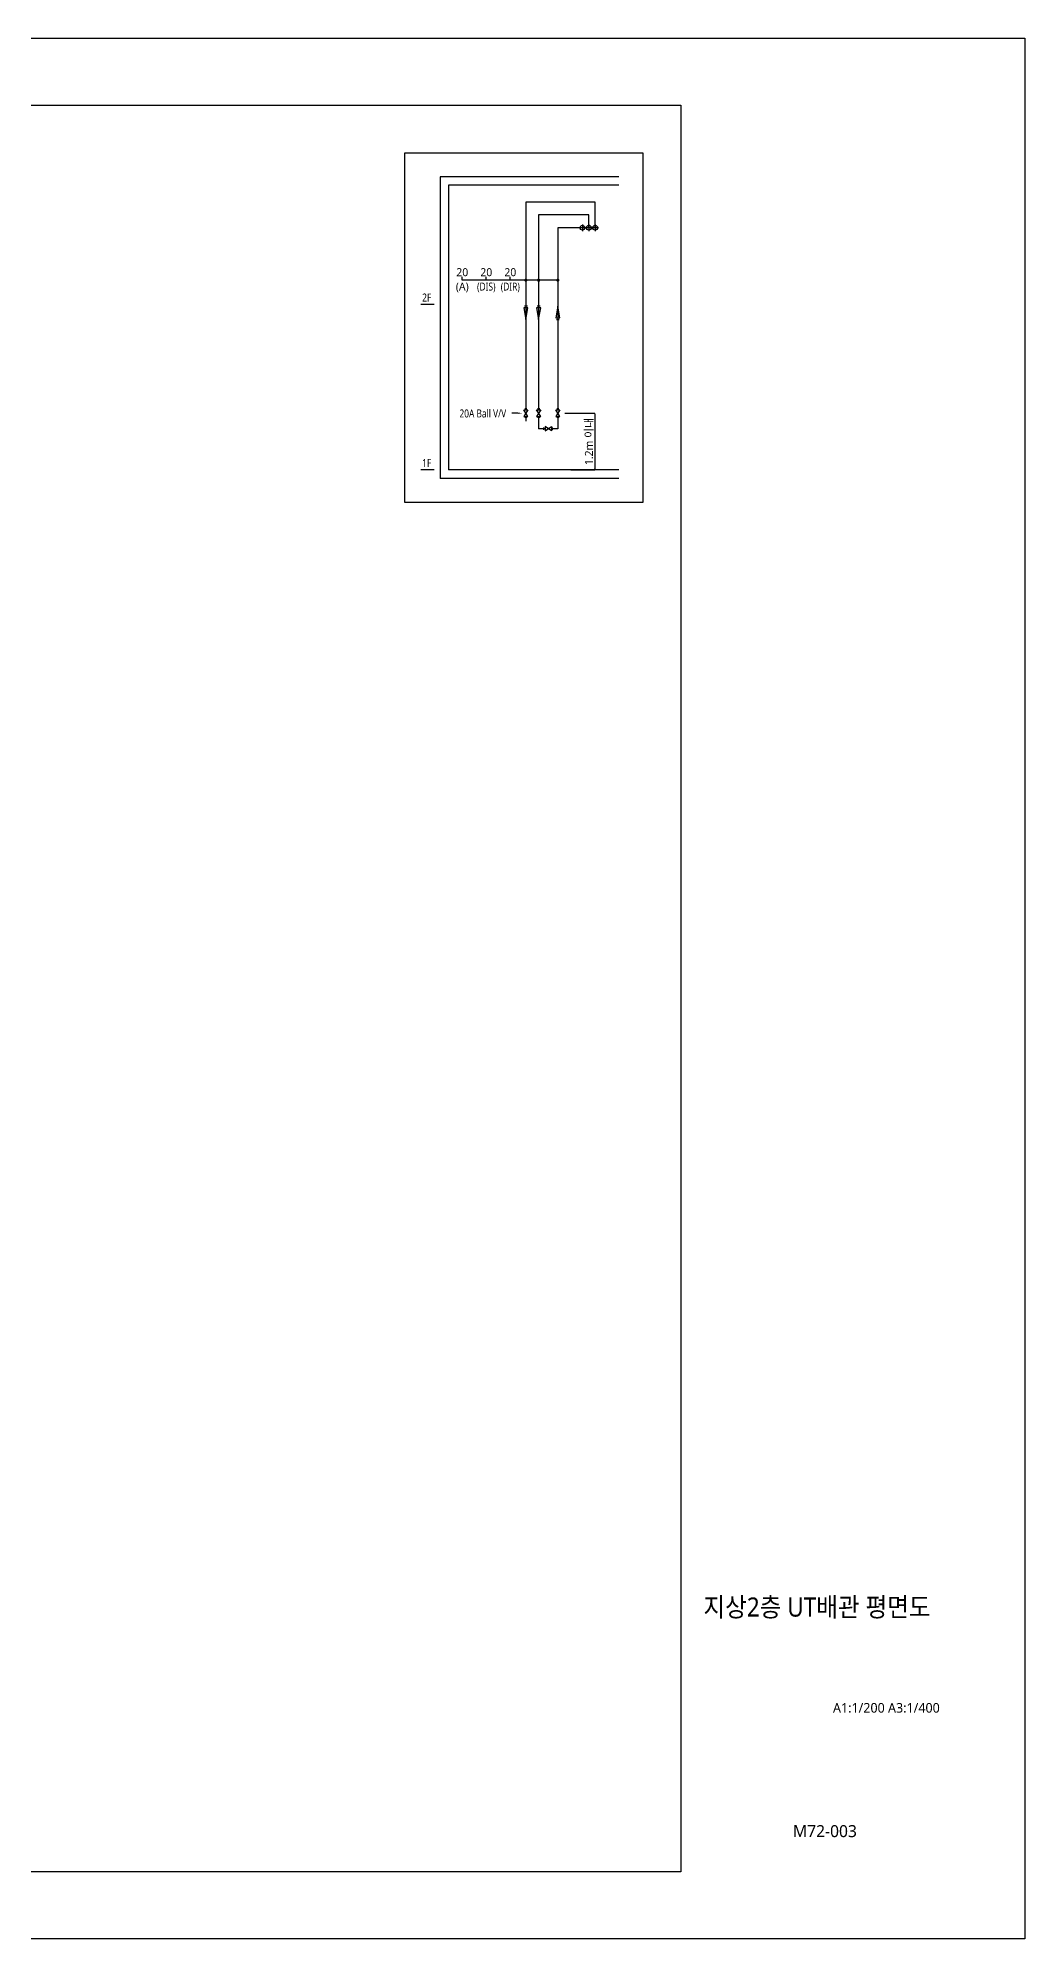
# Model space of a CAD drawing. Header units: millimetres. Extents: x 61566 to 504600, y -68218 to 118800.
# Drawn here: x 442947 to 504600, y 0 to 118800 of the extents above; entities that cross this region are included whole.
import ezdxf
from ezdxf.enums import TextEntityAlignment as Align

# ---------------------------------------------------------------- set-up
doc = ezdxf.new("R2010")
doc.units = ezdxf.units.MM
doc.header["$LTSCALE"] = 200
doc.layers.get('DEFPOINTS').update_dxf_attribs({"color": 137})
for name, color, linetype in [('DI', 1, 'Continuous'), ('PIPE', 3, 'Continuous'), ('TE', 2, 'Continuous'), ('TEXT', 3, 'Continuous'), ('WALL-D', 3, 'Continuous')]:
    doc.layers.add(name, color=color, linetype=linetype)
doc.styles.add('SUNJIN', font='malgun.ttf')
doc.styles.add('스타일1', font='malgun.ttf')

# ---------------------------------------------------------------- blocks, each defined once
blk = doc.blocks.new('sheet-line')
at = {"layer": 'DEFPOINTS'}
blk.add_lwpolyline([(168200, -356400), (0, -356400), (0, -237600), (168200, -237600)], close=True, dxfattribs=at)
blk = doc.blocks.new('A$C4AF750F6')
at = {"layer": 'PIPE', "color": 2}
for p, q in [((1.5, 4), (0.5, 4)), ((1.5, 0), (0.5, 0))]:
    blk.add_line(p, q, dxfattribs=at)
blk.add_lwpolyline([(0, 0.5), (2, 0.5), (0, 3.5), (2, 3.5)], close=True, dxfattribs=at)
blk = doc.blocks.new('_DOT')
at = {"color": 0, "linetype": 'ByBlock'}
blk.add_line((-0.5, 0), (-1, 0), dxfattribs=at)
at = {"color": 0, "linetype": 'ByBlock', "const_width": 0.5}
blk.add_lwpolyline([(-0.25, 0, 1), (0.25, 0, 1)], format="xyb", close=True, dxfattribs=at)
blk = doc.blocks.new('A$C30F65513')
at = {"layer": 'PIPE', "color": 1}
for p, q in [((2.8, 1.4), (0, 1.4)), ((1.4, 2.8), (1.4, 0))]:
    blk.add_line(p, q, dxfattribs=at)
at = {"layer": 'PIPE'}
blk.add_circle((1.4, 1.4), 1, dxfattribs=at)
blk = doc.blocks.new('A$C1AEA35FA')
at = {"layer": 'PIPE', "color": 2}
blk.add_line((0, 0.22), (0, 1.42), dxfattribs=at)
blk.add_lwpolyline([(0.62, 1.65), (5.32, 0.82), (0.62, 0)], close=True, dxfattribs=at)

msp = doc.modelspace()

# ---------------------------------------------------------------- linework, layer by layer
at = {"layer": 'DEFPOINTS'}
msp.add_lwpolyline([(345700, 114600), (483100, 114600), (483100, 4200), (345700, 4200)], close=True, dxfattribs=at)
msp.add_lwpolyline([(345700, 114600), (483100, 114600), (483100, 4200), (345700, 4200)], close=True, dxfattribs=at)
at = {"layer": 'DI'}
for p, q in [((469450, 103665), (469450, 103865)), ((475420, 103665), (469450, 103665)), ((470950, 103665), (470950, 103865)), ((472450, 103665), (472450, 103865))]:
    msp.add_line(p, q, dxfattribs=at)
at = {"layer": 'DI', "const_width": 100}
for points in [[(473470, 103665, 1), (473370, 103665, 1)], [(474270, 103665, 1), (474170, 103665, 1)], [(475470, 103665, 1), (475370, 103665, 1)]]:
    msp.add_lwpolyline(points, format="xyb", close=True, dxfattribs=at)
at = {"layer": 'PIPE', "color": 1}
for p, q in [((475856, 95354), (477722, 95354)), ((477722, 95287), (477722, 91882)), ((476221, 91816), (477722, 91816))]:
    msp.add_line(p, q, dxfattribs=at)
at = {"layer": 'TE'}
for p, q in [((479226, 110131), (468062, 110131)), ((468062, 110131), (468062, 91282)), ((479226, 109598), (468596, 109598)), ((468596, 109598), (468596, 91816)), ((479226, 91816), (468596, 91816)), ((479226, 91282), (468062, 91282))]:
    msp.add_line(p, q, dxfattribs=at)
at = {"layer": 'TE', "color": 3}
for p, q in [((477753, 108544), (473420, 108544)), ((473420, 108544), (473420, 95554)), ((477753, 106944), (477753, 108544)), ((477353, 107744), (474220, 107744)), ((474220, 107744), (474220, 95554)), ((476953, 106944), (475420, 106944)), ((475420, 106944), (475420, 95554)), ((477353, 106944), (477353, 107744)), ((473420, 95154), (473420, 94865)), ((474220, 95154), (474220, 94384)), ((475420, 95154), (475420, 94384)), ((474620, 94384), (474220, 94384)), ((475420, 94384), (475020, 94384))]:
    msp.add_line(p, q, dxfattribs=at)
at = {"layer": 'TE', "color": 0}
for p, q in [((467693, 102149), (466852, 102149)), ((467693, 91816), (466852, 91816))]:
    msp.add_line(p, q, dxfattribs=at)
at = {"layer": 'TE', "color": 1}
msp.add_line((472927, 95354), (472552, 95354), dxfattribs=at)
at = {"layer": 'TE', "color": 6}
msp.add_lwpolyline([(465862, 89782), (465862, 111631), (480726, 111631), (480726, 89782)], close=True, dxfattribs=at)
at = {"layer": 'TE', "color": 1}
msp.add_solid([(472927, 95397), (472927, 95311), (473186, 95354)], dxfattribs=at)

# ---------------------------------------------------------------- block references
at = {"layer": 'PIPE', "xscale": 150, "yscale": 150, "zscale": 150}
for p in [(476743, 106734), (477143, 106734), (477543, 106734)]:
    msp.add_blockref('A$C30F65513', p, dxfattribs=at)
at = {"layer": 'PIPE'}
for name, p, xscale, yscale, zscale, rotation in [('A$C1AEA35FA', (473548, 102040), -155.5555555555736, 155.5555555555736, 155.5555555555555, 89.99999999999942), ('A$C1AEA35FA', (474348, 102040), -155.5555555555736, 155.5555555555736, 155.5555555555555, 89.9999999999994), ('A$C1AEA35FA', (475291, 101212), -155.5555555555736, 155.5555555555736, 155.5555555555555, 269.9999999999995), ('A$C4AF750F6', (473286, 95087), 133.3333333333333, 133.3333333333333, 133.3333333333333, 359.9999999999998), ('A$C4AF750F6', (474086, 95087), 133.3333333333333, 133.3333333333333, 133.3333333333333, 359.9999999999998), ('A$C4AF750F6', (475286, 95087), 133.3333333333333, 133.3333333333333, 133.3333333333333, 359.9999999999998), ('A$C4AF750F6', (474553, 94517), 133.3333333333333, 133.3333333333333, 133.3333333333333, 269.9999999999998)]:
    msp.add_blockref(name, p, dxfattribs=dict(at, xscale=xscale, yscale=yscale, zscale=zscale, rotation=rotation))
at = {"layer": 'PIPE', "color": 1, "xscale": 66.66666666666666, "yscale": 66.66666666666666, "zscale": 66.66666666666666}
for p, rotation in [((477722, 95354), 90), ((477722, 91816), 270)]:
    msp.add_blockref('_DOT', p, dxfattribs=dict(at, rotation=rotation))
at = {"layer": 'WALL-D'}
msp.add_blockref('sheet-line', (336400, 356400), dxfattribs=at)
msp.add_blockref('sheet-line', (336400, 356400), dxfattribs=at)

# ---------------------------------------------------------------- texts
at = {"layer": 'TE', "style": 'SUNJIN'}
for s, p in [('(A)', (469450, 103266)), ('20', (469450, 104165)), ('20', (470950, 104165)), ('20', (472450, 104165))]:
    msp.add_text(s, height=500, dxfattribs=at).set_placement(p, align=Align.MIDDLE_CENTER)
at = {"layer": 'TE', "style": 'SUNJIN', "width": 0.8}
for s, p in [('(DIS)', (470950, 103266)), ('(DIR)', (472450, 103266))]:
    msp.add_text(s, height=500, dxfattribs=at).set_placement(p, align=Align.MIDDLE_CENTER)
at = {"layer": 'TE', "color": 0, "style": 'SUNJIN', "width": 0.8}
for s, p in [('2F', (466944, 102583)), ('1F', (466944, 92249))]:
    msp.add_text(s, height=500, dxfattribs=at).set_placement(p, align=Align.MIDDLE_LEFT)
at = {"layer": 'TE', "style": 'SUNJIN', "width": 0.8}
msp.add_text('20A Ball V/V', height=500, dxfattribs=at).set_placement((469273, 95338), align=Align.MIDDLE_LEFT)
at = {"layer": 'TE', "insert": (477388, 93585), "char_height": 500, "attachment_point": 5, "rotation": 90, "style": 'SUNJIN'}
msp.add_mtext('\\A1;1.2m {\\f굴림|b0|i0|c129|p2;이내}', dxfattribs=at)
at = {"layer": 'TEXT', "color": 3, "style": '스타일1', "width": 0.9}
msp.add_text('지상2층 UT배관 평면도', height=1200, dxfattribs=at).set_placement((491608, 20745), align=Align.MIDDLE_CENTER)
at = {"layer": 'TEXT', "color": 3, "style": '스타일1'}
for s, height, p in [('A1:1/200 A3:1/400', 600, (495943, 14446)), ('M72-003', 750, (492104, 6741))]:
    msp.add_text(s, height=height, dxfattribs=at).set_placement(p, align=Align.MIDDLE_CENTER)

doc.saveas('drawing.dxf')
